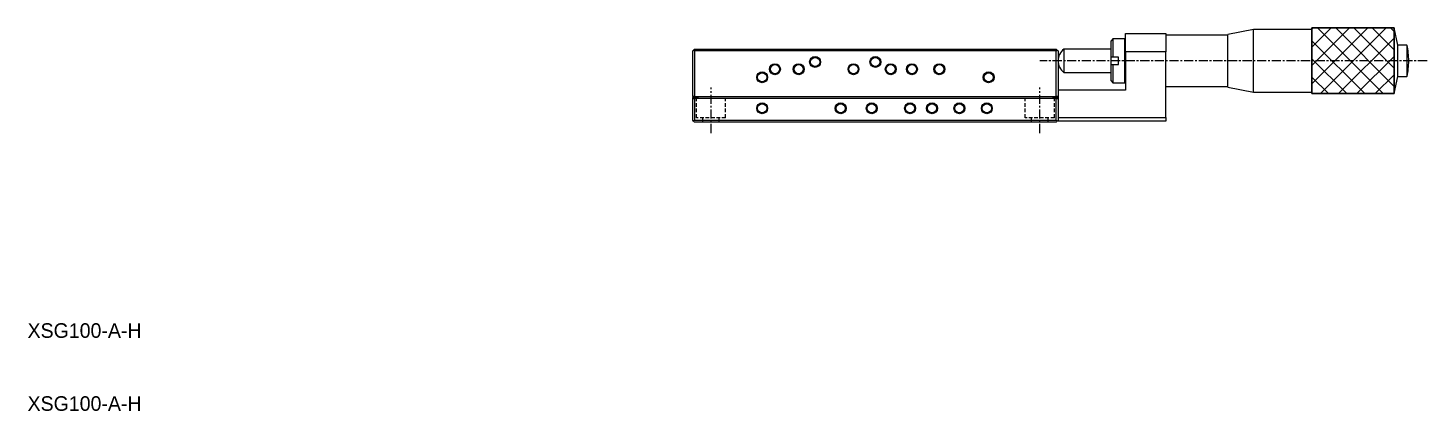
# Model space of a CAD drawing. Extents: x 10 to 360, y 10 to 244.
# Drawn here: x 10.1 to 201.5, y 10 to 62.5 of the extents above; entities that cross this region are included whole.
import ezdxf

# ---------------------------------------------------------------- set-up
doc = ezdxf.new("R2010")
doc.units = 0
doc.linetypes.add('CENTER', pattern=[2, 1.25, -0.25, 0.25, -0.25])
doc.linetypes.add('DASHED', pattern=[0.75, 0.5, -0.25])
doc.layers.get('0').update_dxf_attribs({"linetype": 'CONTINUOUS'})
doc.layers.add('CENTER', color=1, linetype='CENTER')
doc.styles.get("Standard").update_dxf_attribs({"font": 'FG教科書体NT-M'})

msp = doc.modelspace()

# ---------------------------------------------------------------- linework, layer by layer
at = {"color": 7, "linetype": 'CONTINUOUS'}
for p, q in [((160.297465, 59.2), (160.297465, 61.7)), ((160.297465, 61.7), (165.797465, 61.7)), ((165.797465, 61.7), (165.797465, 59.2)), ((174.297465, 61.45), (165.797465, 61.45)), ((177.797465, 62.25), (174.297465, 61.55)), ((174.297465, 57.95), (174.297465, 61.55)), ((177.797465, 57.95), (177.797465, 62.25)), ((185.797465, 62.25), (177.797465, 62.25)), ((185.797465, 62.45), (197.047465, 62.45)), ((185.797465, 53.45), (185.797465, 62.45)), ((197.547465, 60.1), (197.047465, 62.45)), ((197.047465, 62.45), (197.047465, 53.45)), ((101.047465, 59.3), (101.172465, 59.425)), ((101.297465, 59.55), (101.172465, 59.425)), ((101.172465, 59.425), (101.297465, 59.3)), ((101.297465, 59.55), (150.797465, 59.55)), ((150.922465, 59.425), (150.797465, 59.55)), ((150.797465, 59.3), (150.922465, 59.425)), ((150.922465, 59.425), (151.047465, 59.3)), ((151.831055, 59.5375), (151.831055, 56.3625)), ((158.297465, 59.5375), (151.831055, 59.5375)), ((158.547465, 60.95), (158.297465, 60.7)), ((158.297465, 58.45), (158.297465, 60.7)), ((158.547465, 60.95), (158.547465, 58.45)), ((160.197465, 60.95), (158.547465, 60.95)), ((160.197465, 57.95), (160.197465, 60.95)), ((160.297465, 60.85), (160.197465, 60.95)), ((197.547465, 55.8), (197.547465, 60.1)), ((198.797465, 60.1), (197.547465, 60.1)), ((198.797465, 60.1), (198.797465, 57.95)), ((101.047465, 53.05), (101.047465, 59.3)), ((101.297465, 59.3), (101.297465, 53.05)), ((150.797465, 59.3), (101.297465, 59.3)), ((150.797465, 53.05), (150.797465, 59.3)), ((151.047465, 59.3), (151.047465, 53.05)), ((158.297465, 57.449964), (158.297465, 58.450036)), ((158.547465, 58.45), (158.297465, 58.45)), ((158.297465, 55.2), (158.297465, 57.45)), ((158.297465, 57.45), (158.547465, 57.45)), ((159.297465, 58.45), (158.547465, 58.45)), ((158.547465, 57.45), (158.547465, 54.95)), ((158.547465, 57.45), (159.297465, 57.45)), ((159.297465, 57.45), (159.297465, 58.45)), ((160.197465, 54.95), (160.197465, 57.95)), ((160.297465, 59.2), (160.297465, 53.95)), ((165.797465, 59.2), (160.297465, 59.2)), ((165.797465, 50.2), (165.797465, 59.2)), ((174.297465, 54.35), (174.297465, 57.95)), ((177.797465, 53.65), (177.797465, 57.95)), ((198.797465, 57.95), (198.797465, 55.8)), ((151.831055, 56.3625), (158.297465, 56.3625)), ((197.047465, 53.45), (197.547465, 55.8)), ((197.547465, 55.8), (198.797465, 55.8)), ((160.297465, 53.95), (151.047465, 53.95)), ((158.297465, 55.2), (158.547465, 54.95)), ((158.547465, 54.95), (160.197465, 54.95)), ((160.197465, 54.95), (160.297465, 55.05)), ((165.797465, 54.45), (174.297465, 54.45)), ((174.297465, 54.35), (177.797465, 53.65)), ((177.797465, 53.65), (185.797465, 53.65)), ((101.297465, 53.05), (101.047465, 53.05)), ((101.047465, 53.05), (101.047465, 52.925)), ((101.047465, 52.925), (101.747465, 52.925)), ((101.047465, 52.8), (101.047465, 52.925)), ((101.047465, 49.8), (101.047465, 52.8)), ((101.047465, 52.8), (101.297465, 52.8)), ((101.297465, 53.05), (150.797465, 53.05)), ((101.297465, 52.8), (101.297465, 49.8)), ((150.797465, 52.8), (101.297465, 52.8)), ((101.747465, 53.05), (101.747465, 52.925)), ((150.347465, 53.05), (150.347465, 52.925)), ((151.047465, 52.925), (150.347465, 52.925)), ((151.047465, 53.05), (150.797465, 53.05)), ((150.797465, 49.8), (150.797465, 52.8)), ((150.797465, 52.8), (151.047465, 52.8)), ((151.047465, 53.05), (151.047465, 52.925)), ((151.047465, 52.925), (151.047465, 52.8)), ((151.047465, 52.8), (151.047465, 49.8)), ((197.047465, 53.45), (185.797465, 53.45)), ((101.172465, 49.675), (101.047465, 49.8)), ((101.297465, 49.8), (101.172465, 49.675)), ((101.297465, 49.8), (150.797465, 49.8)), ((150.922465, 49.675), (150.797465, 49.8)), ((151.047465, 49.8), (150.922465, 49.675)), ((151.047465, 50.2), (165.797465, 50.2)), ((151.047465, 49.7), (151.047465, 49.8)), ((165.797465, 50.2), (165.797465, 49.7)), ((101.297465, 49.55), (101.172465, 49.675)), ((150.797465, 49.55), (101.297465, 49.55)), ((150.922465, 49.675), (150.797465, 49.55)), ((165.797465, 49.7), (151.047465, 49.7))]:
    msp.add_line(p, q, dxfattribs=at)
at = {"color": 3, "linetype": 'CONTINUOUS'}
for p, q in [((185.797465, 62.45), (185.797465, 53.45)), ((197.047465, 62.45), (185.797465, 62.45)), ((185.797465, 62.297465), (185.95, 62.45)), ((185.797465, 59.797465), (188.45, 62.45)), ((185.797465, 57.297465), (190.95, 62.45)), ((185.797465, 54.797465), (193.45, 62.45)), ((186.55, 62.45), (195.55, 53.45)), ((186.95, 53.45), (195.95, 62.45)), ((189.05, 62.45), (197.047465, 54.452535)), ((191.55, 62.45), (197.047465, 56.952535)), ((194.05, 62.45), (197.047465, 59.452535)), ((196.55, 62.45), (197.047465, 61.952535)), ((197.047465, 53.45), (197.047465, 62.45)), ((185.797465, 60.702535), (193.05, 53.45)), ((189.45, 53.45), (197.047465, 61.047465)), ((185.797465, 58.202535), (190.55, 53.45)), ((191.95, 53.45), (197.047465, 58.547465)), ((185.797465, 55.702535), (188.05, 53.45)), ((194.45, 53.45), (197.047465, 56.047465)), ((185.797465, 53.45), (197.047465, 53.45)), ((196.95, 53.45), (197.047465, 53.547465))]:
    msp.add_line(p, q, dxfattribs=at)
at = {"color": 3, "linetype": 'DASHED'}
for p, q in [((101.547465, 50.15), (101.547465, 52.8)), ((105.547465, 50.15), (105.547465, 52.8)), ((146.547465, 50.15), (146.547465, 52.8)), ((150.547465, 50.15), (150.547465, 52.8)), ((105.547465, 50.15), (101.547465, 50.15)), ((102.422465, 49.55), (102.422465, 50.15)), ((104.672465, 49.55), (104.672465, 50.15)), ((150.547465, 50.15), (146.547465, 50.15)), ((147.422465, 49.55), (147.422465, 50.15)), ((149.672465, 49.55), (149.672465, 50.15))]:
    msp.add_line(p, q, dxfattribs=at)
at = {"color": 3, "linetype": 'CONTINUOUS'}
for centre in [(112.297465, 56.8), (115.547465, 56.8), (117.797465, 57.8), (123.047465, 56.8), (126.047465, 57.8), (128.147465, 56.8), (131.047465, 56.8), (134.797465, 56.8), (110.547465, 55.7), (141.547465, 55.7), (110.547465, 51.45), (121.297465, 51.45), (125.547465, 51.45), (130.797465, 51.45), (133.797465, 51.45), (137.547465, 51.45), (141.297465, 51.45)]:
    msp.add_circle(centre, 0.75, dxfattribs=at)
at = {"color": 7, "linetype": 'CONTINUOUS'}
for centre in [(117.797465, 57.8), (126.047465, 57.8), (110.547465, 55.7), (112.297465, 56.8), (115.547465, 56.8), (123.047465, 56.8), (128.147465, 56.8), (131.047465, 56.8), (134.797465, 56.8), (141.547465, 55.7), (110.547465, 51.45), (121.297465, 51.45), (125.547465, 51.45), (130.797465, 51.45), (133.797465, 51.45), (137.547465, 51.45), (141.297465, 51.45)]:
    msp.add_circle(centre, 0.625, dxfattribs=at)
for centre, radius, start, end in [((153.047543, 57.95), 2, 127.462651, 232.537349), ((189.677465, 57.95), 9.37, 0, 13.265029), ((189.677465, 57.95), 9.37, 346.734971, 0)]:
    msp.add_arc(centre, radius, start, end, dxfattribs=at)
at = {"layer": 'CENTER', "color": 1, "linetype": 'CENTER'}
for p, q in [((201.547465, 57.95), (148.547543, 57.95)), ((103.547465, 48.05), (103.547465, 54.3)), ((148.547465, 48.05), (148.547465, 54.3))]:
    msp.add_line(p, q, dxfattribs=at)

# ---------------------------------------------------------------- texts
at = {"color": 7, "linetype": 'CONTINUOUS'}
for p in [(10, 20), (10, 10)]:
    msp.add_text('XSG100-A-H', height=2, dxfattribs=at).set_placement(p)

doc.saveas('drawing.dxf')
